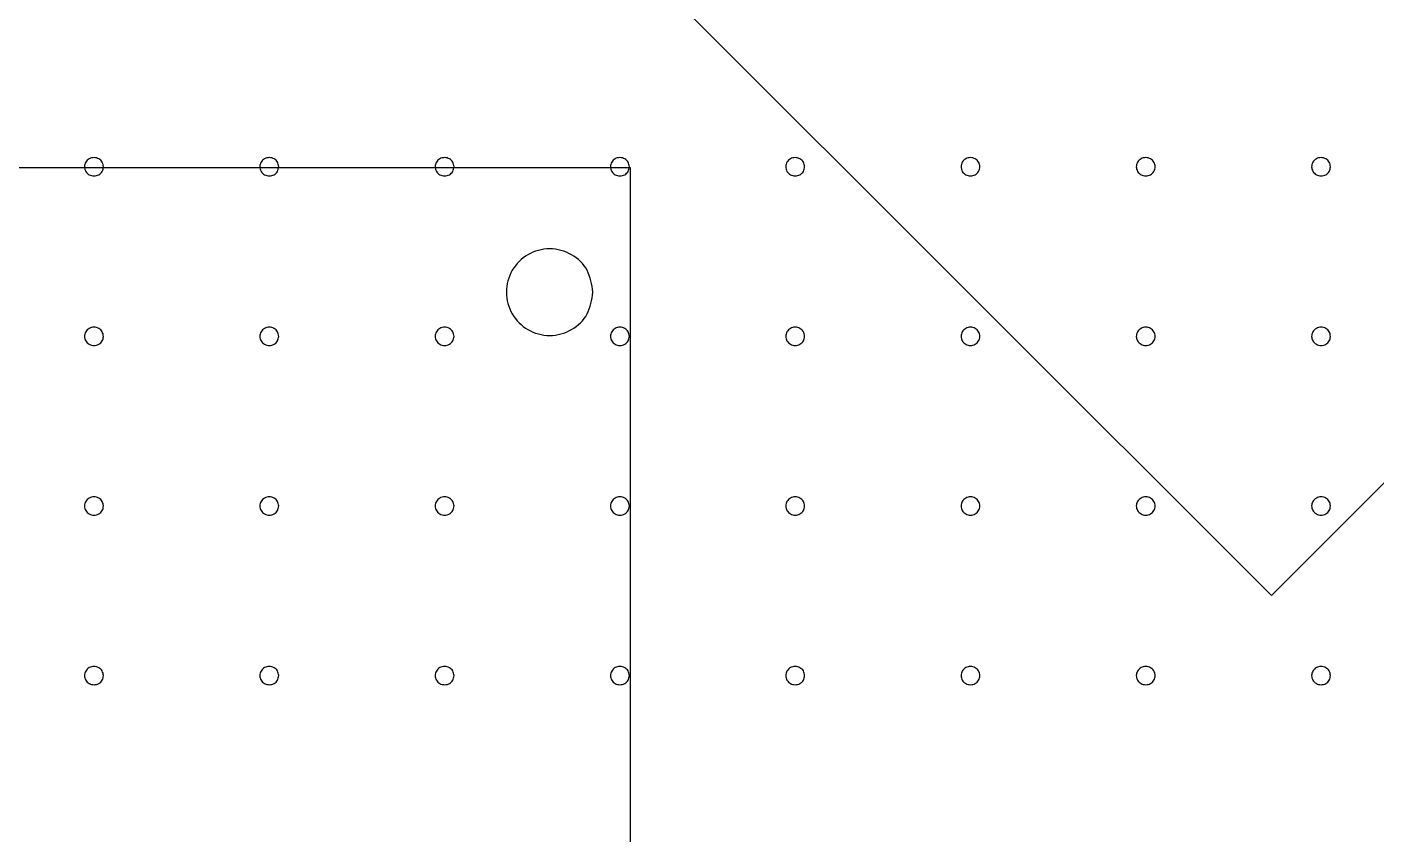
# Model space of a CAD drawing. Extents: x 0 to 210, y 0 to 204.
# Drawn here: x 41.4 to 82.65, y 104.94 to 129.62 of the extents above; entities that cross this region are included whole.
import ezdxf

# ---------------------------------------------------------------- set-up
doc = ezdxf.new("R2010")
doc.units = 0
doc.layers.add('Capa_1', color=7, linetype='CONTINUOUS')

msp = doc.modelspace()

# ---------------------------------------------------------------- linework, layer by layer
at = {"layer": 'Capa_1', "color": 1}
for p, q in [((79.450097, 112.234848), (42.880105, 148.804839)), ((97.635311, 130.420059), (79.450097, 112.234848)), ((9.196389, 125.323346), (59.843614, 125.323346)), ((59.843614, 125.323346), (59.843614, 84.676127))]:
    msp.add_line(p, q, dxfattribs=at)
at = {"layer": 'Capa_1', "color": 7}
for p, q in [((43.734464, 125.343967), (43.734464, 125.343967)), ((49.095014, 125.343967), (49.095014, 125.343967)), ((54.455564, 125.343967), (54.455564, 125.343967)), ((59.816116, 125.343967), (59.816116, 125.343967)), ((65.176666, 125.343967), (65.176666, 125.343967)), ((70.537216, 125.343967), (70.537216, 125.343967)), ((75.897765, 125.343967), (75.897765, 125.343967)), ((81.258318, 125.343967), (81.258318, 125.343967)), ((58.703611, 121.509748), (58.703611, 121.509748)), ((43.734464, 120.157181), (43.734464, 120.157181)), ((49.095014, 120.157181), (49.095014, 120.157181)), ((54.455564, 120.157181), (54.455564, 120.157181)), ((59.816116, 120.157181), (59.816116, 120.157181)), ((65.176666, 120.157181), (65.176666, 120.157181)), ((70.537216, 120.157181), (70.537216, 120.157181)), ((75.897765, 120.157181), (75.897765, 120.157181)), ((81.258318, 120.157181), (81.258318, 120.157181)), ((43.734464, 114.970394), (43.734464, 114.970394)), ((49.095014, 114.970394), (49.095014, 114.970394)), ((54.455564, 114.970394), (54.455564, 114.970394)), ((59.816116, 114.970394), (59.816116, 114.970394)), ((65.176666, 114.970394), (65.176666, 114.970394)), ((70.537216, 114.970394), (70.537216, 114.970394)), ((75.897765, 114.970394), (75.897765, 114.970394)), ((81.258318, 114.970394), (81.258318, 114.970394)), ((43.734464, 109.783608), (43.734464, 109.783608)), ((49.095014, 109.783608), (49.095014, 109.783608)), ((54.455564, 109.783608), (54.455564, 109.783608)), ((59.816116, 109.783608), (59.816116, 109.783608)), ((65.176666, 109.783608), (65.176666, 109.783608)), ((70.537216, 109.783608), (70.537216, 109.783608)), ((75.897765, 109.783608), (75.897765, 109.783608)), ((81.258318, 109.783608), (81.258318, 109.783608))]:
    msp.add_line(p, q, dxfattribs=at)
for points, knots in [([(43.734464, 125.343967), (43.726398, 125.294534), (43.710392, 125.196436), (43.594758, 125.089983), (43.470445, 125.057703), (43.369826, 125.070634), (43.299381, 125.098777), (43.238782, 125.143637), (43.192227, 125.202242), (43.16291, 125.270564), (43.152871, 125.343967), (43.16291, 125.417369), (43.192228, 125.485691), (43.238783, 125.544296), (43.299381, 125.589155), (43.369826, 125.617298), (43.470445, 125.630229), (43.594757, 125.597949), (43.710391, 125.491497), (43.726398, 125.3934), (43.734464, 125.343967)], [0, 0, 0, 0, 0.146605, 0.290931, 0.441768, 0.517413, 0.592123, 0.666911, 0.741063, 0.814052, 0.887328, 0.960604, 1.033593, 1.107744, 1.182532, 1.257241, 1.332887, 1.483723, 1.628047, 1.774652, 1.774652, 1.774652, 1.774652]), ([(49.095014, 125.343967), (49.086948, 125.294534), (49.070942, 125.196436), (48.955307, 125.089983), (48.830995, 125.057703), (48.730375, 125.070634), (48.659931, 125.098777), (48.599332, 125.143637), (48.552777, 125.202242), (48.52346, 125.270564), (48.51342, 125.343967), (48.52346, 125.417369), (48.552778, 125.485691), (48.599332, 125.544296), (48.659931, 125.589155), (48.730376, 125.617298), (48.830994, 125.630229), (48.955307, 125.597949), (49.070941, 125.491497), (49.086948, 125.3934), (49.095014, 125.343967)], [0, 0, 0, 0, 0.146605, 0.290931, 0.441768, 0.517413, 0.592123, 0.666911, 0.741063, 0.814052, 0.887328, 0.960604, 1.033593, 1.107744, 1.182532, 1.257241, 1.332887, 1.483723, 1.628047, 1.774652, 1.774652, 1.774652, 1.774652]), ([(54.455564, 125.343967), (54.447498, 125.294534), (54.431492, 125.196436), (54.315857, 125.089983), (54.191544, 125.057703), (54.090925, 125.070634), (54.02048, 125.098777), (53.959881, 125.143637), (53.913327, 125.202242), (53.884009, 125.270564), (53.87397, 125.343967), (53.88401, 125.417369), (53.913328, 125.485691), (53.959882, 125.544296), (54.020481, 125.589155), (54.090926, 125.617298), (54.191544, 125.630229), (54.315856, 125.597949), (54.431491, 125.491497), (54.447498, 125.3934), (54.455564, 125.343967)], [0, 0, 0, 0, 0.146605, 0.290931, 0.441768, 0.517413, 0.592123, 0.666911, 0.741063, 0.814052, 0.887328, 0.960604, 1.033593, 1.107744, 1.182532, 1.257241, 1.332887, 1.483723, 1.628047, 1.774652, 1.774652, 1.774652, 1.774652]), ([(59.816116, 125.343967), (59.80805, 125.294534), (59.792044, 125.196436), (59.67641, 125.089983), (59.552097, 125.057703), (59.451478, 125.070634), (59.381033, 125.098777), (59.320434, 125.143637), (59.273879, 125.202242), (59.244562, 125.270564), (59.234522, 125.343967), (59.244562, 125.417369), (59.27388, 125.485691), (59.320435, 125.544296), (59.381033, 125.589155), (59.451478, 125.617298), (59.552096, 125.630229), (59.676409, 125.597949), (59.792043, 125.491497), (59.80805, 125.3934), (59.816116, 125.343967)], [0, 0, 0, 0, 0.146605, 0.290931, 0.441768, 0.517413, 0.592123, 0.666911, 0.741063, 0.814052, 0.887328, 0.960604, 1.033593, 1.107744, 1.182532, 1.257241, 1.332887, 1.483723, 1.628047, 1.774652, 1.774652, 1.774652, 1.774652]), ([(65.176666, 125.343967), (65.1686, 125.294534), (65.152594, 125.196436), (65.036959, 125.089983), (64.912646, 125.057703), (64.812027, 125.070634), (64.741582, 125.098777), (64.680983, 125.143637), (64.634429, 125.202242), (64.605112, 125.270564), (64.595072, 125.343967), (64.605112, 125.417369), (64.63443, 125.485691), (64.680984, 125.544296), (64.741583, 125.589155), (64.812028, 125.617298), (64.912646, 125.630229), (65.036958, 125.597949), (65.152593, 125.491497), (65.1686, 125.3934), (65.176666, 125.343967)], [0, 0, 0, 0, 0.146605, 0.290931, 0.441768, 0.517413, 0.592123, 0.666911, 0.741063, 0.814052, 0.887328, 0.960604, 1.033593, 1.107744, 1.182532, 1.257241, 1.332887, 1.483723, 1.628047, 1.774652, 1.774652, 1.774652, 1.774652]), ([(70.537216, 125.343967), (70.52915, 125.294534), (70.513143, 125.196436), (70.397509, 125.089983), (70.273196, 125.057703), (70.172577, 125.070634), (70.102132, 125.098777), (70.041533, 125.143637), (69.994979, 125.202242), (69.965661, 125.270564), (69.955622, 125.343967), (69.965662, 125.417369), (69.99498, 125.485691), (70.041534, 125.544296), (70.102133, 125.589155), (70.172578, 125.617298), (70.273196, 125.630229), (70.397508, 125.597949), (70.513142, 125.491497), (70.529149, 125.3934), (70.537216, 125.343967)], [0, 0, 0, 0, 0.146605, 0.290931, 0.441768, 0.517413, 0.592123, 0.666911, 0.741063, 0.814052, 0.887328, 0.960604, 1.033593, 1.107744, 1.182532, 1.257241, 1.332887, 1.483723, 1.628047, 1.774652, 1.774652, 1.774652, 1.774652]), ([(75.897765, 125.343967), (75.8897, 125.294534), (75.873693, 125.196436), (75.758059, 125.089983), (75.633746, 125.057703), (75.533127, 125.070634), (75.462682, 125.098777), (75.402083, 125.143637), (75.355529, 125.202242), (75.326211, 125.270564), (75.316172, 125.343967), (75.326212, 125.417369), (75.355529, 125.485691), (75.402084, 125.544296), (75.462683, 125.589155), (75.533127, 125.617298), (75.633746, 125.630229), (75.758058, 125.597949), (75.873692, 125.491497), (75.889699, 125.3934), (75.897765, 125.343967)], [0, 0, 0, 0, 0.146605, 0.290931, 0.441768, 0.517413, 0.592123, 0.666911, 0.741063, 0.814052, 0.887328, 0.960604, 1.033593, 1.107744, 1.182532, 1.257241, 1.332887, 1.483723, 1.628047, 1.774652, 1.774652, 1.774652, 1.774652]), ([(81.258318, 125.343967), (81.250252, 125.294534), (81.234246, 125.196436), (81.118611, 125.089983), (80.994298, 125.057703), (80.893679, 125.070634), (80.823234, 125.098777), (80.762635, 125.143637), (80.716081, 125.202242), (80.686763, 125.270564), (80.676724, 125.343967), (80.686764, 125.417369), (80.716082, 125.485691), (80.762636, 125.544296), (80.823235, 125.589155), (80.89368, 125.617298), (80.994298, 125.630229), (81.11861, 125.597949), (81.234244, 125.491497), (81.250252, 125.3934), (81.258318, 125.343967)], [0, 0, 0, 0, 0.146605, 0.290931, 0.441768, 0.517413, 0.592123, 0.666911, 0.741063, 0.814052, 0.887328, 0.960604, 1.033593, 1.107744, 1.182532, 1.257241, 1.332887, 1.483723, 1.628047, 1.774652, 1.774652, 1.774652, 1.774652]), ([(58.703611, 121.509748), (58.667232, 121.276417), (58.595552, 120.816676), (58.0686, 120.310539), (57.381215, 120.123), (56.686612, 120.310539), (56.180883, 120.816676), (55.993205, 121.509748), (56.180883, 122.20282), (56.686612, 122.708957), (57.381215, 122.896496), (58.0686, 122.708957), (58.595552, 122.20282), (58.667232, 121.743079), (58.703611, 121.509748)], [0, 0, 0, 0, 0.692062, 1.363598, 2.05566, 2.747722, 3.419258, 4.11132, 4.803382, 5.474917, 6.166979, 6.859041, 7.530577, 8.222639, 8.222639, 8.222639, 8.222639]), ([(43.734464, 120.157181), (43.726398, 120.107747), (43.710392, 120.009649), (43.594758, 119.903196), (43.470445, 119.870917), (43.369826, 119.883847), (43.299381, 119.91199), (43.238782, 119.95685), (43.192227, 120.015456), (43.16291, 120.083778), (43.152871, 120.157181), (43.16291, 120.230583), (43.192228, 120.298905), (43.238783, 120.35751), (43.299381, 120.402369), (43.369826, 120.430512), (43.470445, 120.443442), (43.594757, 120.411163), (43.710391, 120.304711), (43.726398, 120.206614), (43.734464, 120.157181)], [0, 0, 0, 0, 0.146605, 0.290931, 0.441768, 0.517413, 0.592123, 0.666911, 0.741063, 0.814052, 0.887328, 0.960604, 1.033593, 1.107744, 1.182532, 1.257241, 1.332887, 1.483723, 1.628047, 1.774652, 1.774652, 1.774652, 1.774652]), ([(49.095014, 120.157181), (49.086948, 120.107747), (49.070942, 120.009649), (48.955307, 119.903196), (48.830995, 119.870917), (48.730375, 119.883847), (48.659931, 119.91199), (48.599332, 119.95685), (48.552777, 120.015456), (48.52346, 120.083778), (48.51342, 120.157181), (48.52346, 120.230583), (48.552778, 120.298905), (48.599332, 120.35751), (48.659931, 120.402369), (48.730376, 120.430512), (48.830994, 120.443442), (48.955307, 120.411163), (49.070941, 120.304711), (49.086948, 120.206614), (49.095014, 120.157181)], [0, 0, 0, 0, 0.146605, 0.290931, 0.441768, 0.517413, 0.592123, 0.666911, 0.741063, 0.814052, 0.887328, 0.960604, 1.033593, 1.107744, 1.182532, 1.257241, 1.332887, 1.483723, 1.628047, 1.774652, 1.774652, 1.774652, 1.774652]), ([(54.455564, 120.157181), (54.447498, 120.107747), (54.431492, 120.009649), (54.315857, 119.903196), (54.191544, 119.870917), (54.090925, 119.883847), (54.02048, 119.91199), (53.959881, 119.95685), (53.913327, 120.015456), (53.884009, 120.083778), (53.87397, 120.157181), (53.88401, 120.230583), (53.913328, 120.298905), (53.959882, 120.35751), (54.020481, 120.402369), (54.090926, 120.430512), (54.191544, 120.443442), (54.315856, 120.411163), (54.431491, 120.304711), (54.447498, 120.206614), (54.455564, 120.157181)], [0, 0, 0, 0, 0.146605, 0.290931, 0.441768, 0.517413, 0.592123, 0.666911, 0.741063, 0.814052, 0.887328, 0.960604, 1.033593, 1.107744, 1.182532, 1.257241, 1.332887, 1.483723, 1.628047, 1.774652, 1.774652, 1.774652, 1.774652]), ([(59.816116, 120.157181), (59.80805, 120.107747), (59.792044, 120.009649), (59.67641, 119.903196), (59.552097, 119.870917), (59.451478, 119.883847), (59.381033, 119.91199), (59.320434, 119.95685), (59.273879, 120.015456), (59.244562, 120.083778), (59.234522, 120.157181), (59.244562, 120.230583), (59.27388, 120.298905), (59.320435, 120.35751), (59.381033, 120.402369), (59.451478, 120.430512), (59.552096, 120.443442), (59.676409, 120.411163), (59.792043, 120.304711), (59.80805, 120.206614), (59.816116, 120.157181)], [0, 0, 0, 0, 0.146605, 0.290931, 0.441768, 0.517413, 0.592123, 0.666911, 0.741063, 0.814052, 0.887328, 0.960604, 1.033593, 1.107744, 1.182532, 1.257241, 1.332887, 1.483723, 1.628047, 1.774652, 1.774652, 1.774652, 1.774652]), ([(65.176666, 120.157181), (65.1686, 120.107747), (65.152594, 120.009649), (65.036959, 119.903196), (64.912646, 119.870917), (64.812027, 119.883847), (64.741582, 119.91199), (64.680983, 119.95685), (64.634429, 120.015456), (64.605112, 120.083778), (64.595072, 120.157181), (64.605112, 120.230583), (64.63443, 120.298905), (64.680984, 120.35751), (64.741583, 120.402369), (64.812028, 120.430512), (64.912646, 120.443442), (65.036958, 120.411163), (65.152593, 120.304711), (65.1686, 120.206614), (65.176666, 120.157181)], [0, 0, 0, 0, 0.146605, 0.290931, 0.441768, 0.517413, 0.592123, 0.666911, 0.741063, 0.814052, 0.887328, 0.960604, 1.033593, 1.107744, 1.182532, 1.257241, 1.332887, 1.483723, 1.628047, 1.774652, 1.774652, 1.774652, 1.774652]), ([(70.537216, 120.157181), (70.52915, 120.107747), (70.513143, 120.009649), (70.397509, 119.903196), (70.273196, 119.870917), (70.172577, 119.883847), (70.102132, 119.91199), (70.041533, 119.95685), (69.994979, 120.015456), (69.965661, 120.083778), (69.955622, 120.157181), (69.965662, 120.230583), (69.99498, 120.298905), (70.041534, 120.35751), (70.102133, 120.402369), (70.172578, 120.430512), (70.273196, 120.443442), (70.397508, 120.411163), (70.513142, 120.304711), (70.529149, 120.206614), (70.537216, 120.157181)], [0, 0, 0, 0, 0.146605, 0.290931, 0.441768, 0.517413, 0.592123, 0.666911, 0.741063, 0.814052, 0.887328, 0.960604, 1.033593, 1.107744, 1.182532, 1.257241, 1.332887, 1.483723, 1.628047, 1.774652, 1.774652, 1.774652, 1.774652]), ([(75.897765, 120.157181), (75.8897, 120.107747), (75.873693, 120.009649), (75.758059, 119.903196), (75.633746, 119.870917), (75.533127, 119.883847), (75.462682, 119.91199), (75.402083, 119.95685), (75.355529, 120.015456), (75.326211, 120.083778), (75.316172, 120.157181), (75.326212, 120.230583), (75.355529, 120.298905), (75.402084, 120.35751), (75.462683, 120.402369), (75.533127, 120.430512), (75.633746, 120.443442), (75.758058, 120.411163), (75.873692, 120.304711), (75.889699, 120.206614), (75.897765, 120.157181)], [0, 0, 0, 0, 0.146605, 0.290931, 0.441768, 0.517413, 0.592123, 0.666911, 0.741063, 0.814052, 0.887328, 0.960604, 1.033593, 1.107744, 1.182532, 1.257241, 1.332887, 1.483723, 1.628047, 1.774652, 1.774652, 1.774652, 1.774652]), ([(81.258318, 120.157181), (81.250252, 120.107747), (81.234246, 120.009649), (81.118611, 119.903196), (80.994298, 119.870917), (80.893679, 119.883847), (80.823234, 119.91199), (80.762635, 119.95685), (80.716081, 120.015456), (80.686763, 120.083778), (80.676724, 120.157181), (80.686764, 120.230583), (80.716082, 120.298905), (80.762636, 120.35751), (80.823235, 120.402369), (80.89368, 120.430512), (80.994298, 120.443442), (81.11861, 120.411163), (81.234244, 120.304711), (81.250252, 120.206614), (81.258318, 120.157181)], [0, 0, 0, 0, 0.146605, 0.290931, 0.441768, 0.517413, 0.592123, 0.666911, 0.741063, 0.814052, 0.887328, 0.960604, 1.033593, 1.107744, 1.182532, 1.257241, 1.332887, 1.483723, 1.628047, 1.774652, 1.774652, 1.774652, 1.774652]), ([(43.734464, 114.970394), (43.726398, 114.920961), (43.710392, 114.822863), (43.594758, 114.71641), (43.470445, 114.68413), (43.369826, 114.697061), (43.299381, 114.725204), (43.238782, 114.770064), (43.192227, 114.828669), (43.16291, 114.896992), (43.152871, 114.970394), (43.16291, 115.043797), (43.192228, 115.112118), (43.238783, 115.170723), (43.299381, 115.215583), (43.369826, 115.243726), (43.470445, 115.256656), (43.594757, 115.224377), (43.710391, 115.117925), (43.726398, 115.019828), (43.734464, 114.970394)], [0, 0, 0, 0, 0.146605, 0.290931, 0.441768, 0.517413, 0.592123, 0.666911, 0.741063, 0.814052, 0.887328, 0.960604, 1.033593, 1.107744, 1.182532, 1.257241, 1.332887, 1.483723, 1.628047, 1.774652, 1.774652, 1.774652, 1.774652]), ([(49.095014, 114.970394), (49.086948, 114.920961), (49.070942, 114.822863), (48.955307, 114.71641), (48.830995, 114.68413), (48.730375, 114.697061), (48.659931, 114.725204), (48.599332, 114.770064), (48.552777, 114.828669), (48.52346, 114.896992), (48.51342, 114.970394), (48.52346, 115.043797), (48.552778, 115.112118), (48.599332, 115.170723), (48.659931, 115.215583), (48.730376, 115.243726), (48.830994, 115.256656), (48.955307, 115.224377), (49.070941, 115.117925), (49.086948, 115.019828), (49.095014, 114.970394)], [0, 0, 0, 0, 0.146605, 0.290931, 0.441768, 0.517413, 0.592123, 0.666911, 0.741063, 0.814052, 0.887328, 0.960604, 1.033593, 1.107744, 1.182532, 1.257241, 1.332887, 1.483723, 1.628047, 1.774652, 1.774652, 1.774652, 1.774652]), ([(54.455564, 114.970394), (54.447498, 114.920961), (54.431492, 114.822863), (54.315857, 114.71641), (54.191544, 114.68413), (54.090925, 114.697061), (54.02048, 114.725204), (53.959881, 114.770064), (53.913327, 114.828669), (53.884009, 114.896992), (53.87397, 114.970394), (53.88401, 115.043797), (53.913328, 115.112118), (53.959882, 115.170723), (54.020481, 115.215583), (54.090926, 115.243726), (54.191544, 115.256656), (54.315856, 115.224377), (54.431491, 115.117925), (54.447498, 115.019828), (54.455564, 114.970394)], [0, 0, 0, 0, 0.146605, 0.290931, 0.441768, 0.517413, 0.592123, 0.666911, 0.741063, 0.814052, 0.887328, 0.960604, 1.033593, 1.107744, 1.182532, 1.257241, 1.332887, 1.483723, 1.628047, 1.774652, 1.774652, 1.774652, 1.774652]), ([(59.816116, 114.970394), (59.80805, 114.920961), (59.792044, 114.822863), (59.67641, 114.71641), (59.552097, 114.68413), (59.451478, 114.697061), (59.381033, 114.725204), (59.320434, 114.770064), (59.273879, 114.828669), (59.244562, 114.896992), (59.234522, 114.970394), (59.244562, 115.043797), (59.27388, 115.112118), (59.320435, 115.170723), (59.381033, 115.215583), (59.451478, 115.243726), (59.552096, 115.256656), (59.676409, 115.224377), (59.792043, 115.117925), (59.80805, 115.019828), (59.816116, 114.970394)], [0, 0, 0, 0, 0.146605, 0.290931, 0.441768, 0.517413, 0.592123, 0.666911, 0.741063, 0.814052, 0.887328, 0.960604, 1.033593, 1.107744, 1.182532, 1.257241, 1.332887, 1.483723, 1.628047, 1.774652, 1.774652, 1.774652, 1.774652]), ([(65.176666, 114.970394), (65.1686, 114.920961), (65.152594, 114.822863), (65.036959, 114.71641), (64.912646, 114.68413), (64.812027, 114.697061), (64.741582, 114.725204), (64.680983, 114.770064), (64.634429, 114.828669), (64.605112, 114.896992), (64.595072, 114.970394), (64.605112, 115.043797), (64.63443, 115.112118), (64.680984, 115.170723), (64.741583, 115.215583), (64.812028, 115.243726), (64.912646, 115.256656), (65.036958, 115.224377), (65.152593, 115.117925), (65.1686, 115.019828), (65.176666, 114.970394)], [0, 0, 0, 0, 0.146605, 0.290931, 0.441768, 0.517413, 0.592123, 0.666911, 0.741063, 0.814052, 0.887328, 0.960604, 1.033593, 1.107744, 1.182532, 1.257241, 1.332887, 1.483723, 1.628047, 1.774652, 1.774652, 1.774652, 1.774652]), ([(70.537216, 114.970394), (70.52915, 114.920961), (70.513143, 114.822863), (70.397509, 114.71641), (70.273196, 114.68413), (70.172577, 114.697061), (70.102132, 114.725204), (70.041533, 114.770064), (69.994979, 114.828669), (69.965661, 114.896992), (69.955622, 114.970394), (69.965662, 115.043797), (69.99498, 115.112118), (70.041534, 115.170723), (70.102133, 115.215583), (70.172578, 115.243726), (70.273196, 115.256656), (70.397508, 115.224377), (70.513142, 115.117925), (70.529149, 115.019828), (70.537216, 114.970394)], [0, 0, 0, 0, 0.146605, 0.290931, 0.441768, 0.517413, 0.592123, 0.666911, 0.741063, 0.814052, 0.887328, 0.960604, 1.033593, 1.107744, 1.182532, 1.257241, 1.332887, 1.483723, 1.628047, 1.774652, 1.774652, 1.774652, 1.774652]), ([(75.897765, 114.970394), (75.8897, 114.920961), (75.873693, 114.822863), (75.758059, 114.71641), (75.633746, 114.68413), (75.533127, 114.697061), (75.462682, 114.725204), (75.402083, 114.770064), (75.355529, 114.828669), (75.326211, 114.896992), (75.316172, 114.970394), (75.326212, 115.043797), (75.355529, 115.112118), (75.402084, 115.170723), (75.462683, 115.215583), (75.533127, 115.243726), (75.633746, 115.256656), (75.758058, 115.224377), (75.873692, 115.117925), (75.889699, 115.019828), (75.897765, 114.970394)], [0, 0, 0, 0, 0.146605, 0.290931, 0.441768, 0.517413, 0.592123, 0.666911, 0.741063, 0.814052, 0.887328, 0.960604, 1.033593, 1.107744, 1.182532, 1.257241, 1.332887, 1.483723, 1.628047, 1.774652, 1.774652, 1.774652, 1.774652]), ([(81.258318, 114.970394), (81.250252, 114.920961), (81.234246, 114.822863), (81.118611, 114.71641), (80.994298, 114.68413), (80.893679, 114.697061), (80.823234, 114.725204), (80.762635, 114.770064), (80.716081, 114.828669), (80.686763, 114.896992), (80.676724, 114.970394), (80.686764, 115.043797), (80.716082, 115.112118), (80.762636, 115.170723), (80.823235, 115.215583), (80.89368, 115.243726), (80.994298, 115.256656), (81.11861, 115.224377), (81.234244, 115.117925), (81.250252, 115.019828), (81.258318, 114.970394)], [0, 0, 0, 0, 0.146605, 0.290931, 0.441768, 0.517413, 0.592123, 0.666911, 0.741063, 0.814052, 0.887328, 0.960604, 1.033593, 1.107744, 1.182532, 1.257241, 1.332887, 1.483723, 1.628047, 1.774652, 1.774652, 1.774652, 1.774652]), ([(43.734464, 109.783608), (43.726398, 109.734175), (43.710392, 109.636077), (43.594758, 109.529624), (43.470445, 109.497344), (43.369826, 109.510275), (43.299381, 109.538418), (43.238782, 109.583278), (43.192227, 109.641883), (43.16291, 109.710205), (43.152871, 109.783608), (43.16291, 109.85701), (43.192228, 109.925332), (43.238783, 109.983937), (43.299381, 110.028796), (43.369826, 110.056939), (43.470445, 110.06987), (43.594757, 110.03759), (43.710391, 109.931138), (43.726398, 109.833041), (43.734464, 109.783608)], [0, 0, 0, 0, 0.146605, 0.290931, 0.441768, 0.517413, 0.592123, 0.666911, 0.741063, 0.814052, 0.887328, 0.960604, 1.033593, 1.107744, 1.182532, 1.257241, 1.332887, 1.483723, 1.628047, 1.774652, 1.774652, 1.774652, 1.774652]), ([(49.095014, 109.783608), (49.086948, 109.734175), (49.070942, 109.636077), (48.955307, 109.529624), (48.830995, 109.497344), (48.730375, 109.510275), (48.659931, 109.538418), (48.599332, 109.583278), (48.552777, 109.641883), (48.52346, 109.710205), (48.51342, 109.783608), (48.52346, 109.85701), (48.552778, 109.925332), (48.599332, 109.983937), (48.659931, 110.028796), (48.730376, 110.056939), (48.830994, 110.06987), (48.955307, 110.03759), (49.070941, 109.931138), (49.086948, 109.833041), (49.095014, 109.783608)], [0, 0, 0, 0, 0.146605, 0.290931, 0.441768, 0.517413, 0.592123, 0.666911, 0.741063, 0.814052, 0.887328, 0.960604, 1.033593, 1.107744, 1.182532, 1.257241, 1.332887, 1.483723, 1.628047, 1.774652, 1.774652, 1.774652, 1.774652]), ([(54.455564, 109.783608), (54.447498, 109.734175), (54.431492, 109.636077), (54.315857, 109.529624), (54.191544, 109.497344), (54.090925, 109.510275), (54.02048, 109.538418), (53.959881, 109.583278), (53.913327, 109.641883), (53.884009, 109.710205), (53.87397, 109.783608), (53.88401, 109.85701), (53.913328, 109.925332), (53.959882, 109.983937), (54.020481, 110.028796), (54.090926, 110.056939), (54.191544, 110.06987), (54.315856, 110.03759), (54.431491, 109.931138), (54.447498, 109.833041), (54.455564, 109.783608)], [0, 0, 0, 0, 0.146605, 0.290931, 0.441768, 0.517413, 0.592123, 0.666911, 0.741063, 0.814052, 0.887328, 0.960604, 1.033593, 1.107744, 1.182532, 1.257241, 1.332887, 1.483723, 1.628047, 1.774652, 1.774652, 1.774652, 1.774652]), ([(59.816116, 109.783608), (59.80805, 109.734175), (59.792044, 109.636077), (59.67641, 109.529624), (59.552097, 109.497344), (59.451478, 109.510275), (59.381033, 109.538418), (59.320434, 109.583278), (59.273879, 109.641883), (59.244562, 109.710205), (59.234522, 109.783608), (59.244562, 109.85701), (59.27388, 109.925332), (59.320435, 109.983937), (59.381033, 110.028796), (59.451478, 110.056939), (59.552096, 110.06987), (59.676409, 110.03759), (59.792043, 109.931138), (59.80805, 109.833041), (59.816116, 109.783608)], [0, 0, 0, 0, 0.146605, 0.290931, 0.441768, 0.517413, 0.592123, 0.666911, 0.741063, 0.814052, 0.887328, 0.960604, 1.033593, 1.107744, 1.182532, 1.257241, 1.332887, 1.483723, 1.628047, 1.774652, 1.774652, 1.774652, 1.774652]), ([(65.176666, 109.783608), (65.1686, 109.734175), (65.152594, 109.636077), (65.036959, 109.529624), (64.912646, 109.497344), (64.812027, 109.510275), (64.741582, 109.538418), (64.680983, 109.583278), (64.634429, 109.641883), (64.605112, 109.710205), (64.595072, 109.783608), (64.605112, 109.85701), (64.63443, 109.925332), (64.680984, 109.983937), (64.741583, 110.028796), (64.812028, 110.056939), (64.912646, 110.06987), (65.036958, 110.03759), (65.152593, 109.931138), (65.1686, 109.833041), (65.176666, 109.783608)], [0, 0, 0, 0, 0.146605, 0.290931, 0.441768, 0.517413, 0.592123, 0.666911, 0.741063, 0.814052, 0.887328, 0.960604, 1.033593, 1.107744, 1.182532, 1.257241, 1.332887, 1.483723, 1.628047, 1.774652, 1.774652, 1.774652, 1.774652]), ([(70.537216, 109.783608), (70.52915, 109.734175), (70.513143, 109.636077), (70.397509, 109.529624), (70.273196, 109.497344), (70.172577, 109.510275), (70.102132, 109.538418), (70.041533, 109.583278), (69.994979, 109.641883), (69.965661, 109.710205), (69.955622, 109.783608), (69.965662, 109.85701), (69.99498, 109.925332), (70.041534, 109.983937), (70.102133, 110.028796), (70.172578, 110.056939), (70.273196, 110.06987), (70.397508, 110.03759), (70.513142, 109.931138), (70.529149, 109.833041), (70.537216, 109.783608)], [0, 0, 0, 0, 0.146605, 0.290931, 0.441768, 0.517413, 0.592123, 0.666911, 0.741063, 0.814052, 0.887328, 0.960604, 1.033593, 1.107744, 1.182532, 1.257241, 1.332887, 1.483723, 1.628047, 1.774652, 1.774652, 1.774652, 1.774652]), ([(75.897765, 109.783608), (75.8897, 109.734175), (75.873693, 109.636077), (75.758059, 109.529624), (75.633746, 109.497344), (75.533127, 109.510275), (75.462682, 109.538418), (75.402083, 109.583278), (75.355529, 109.641883), (75.326211, 109.710205), (75.316172, 109.783608), (75.326212, 109.85701), (75.355529, 109.925332), (75.402084, 109.983937), (75.462683, 110.028796), (75.533127, 110.056939), (75.633746, 110.06987), (75.758058, 110.03759), (75.873692, 109.931138), (75.889699, 109.833041), (75.897765, 109.783608)], [0, 0, 0, 0, 0.146605, 0.290931, 0.441768, 0.517413, 0.592123, 0.666911, 0.741063, 0.814052, 0.887328, 0.960604, 1.033593, 1.107744, 1.182532, 1.257241, 1.332887, 1.483723, 1.628047, 1.774652, 1.774652, 1.774652, 1.774652]), ([(81.258318, 109.783608), (81.250252, 109.734175), (81.234246, 109.636077), (81.118611, 109.529624), (80.994298, 109.497344), (80.893679, 109.510275), (80.823234, 109.538418), (80.762635, 109.583278), (80.716081, 109.641883), (80.686763, 109.710205), (80.676724, 109.783608), (80.686764, 109.85701), (80.716082, 109.925332), (80.762636, 109.983937), (80.823235, 110.028796), (80.89368, 110.056939), (80.994298, 110.06987), (81.11861, 110.03759), (81.234244, 109.931138), (81.250252, 109.833041), (81.258318, 109.783608)], [0, 0, 0, 0, 0.146605, 0.290931, 0.441768, 0.517413, 0.592123, 0.666911, 0.741063, 0.814052, 0.887328, 0.960604, 1.033593, 1.107744, 1.182532, 1.257241, 1.332887, 1.483723, 1.628047, 1.774652, 1.774652, 1.774652, 1.774652])]:
    msp.add_open_spline(points, degree=3, knots=knots, dxfattribs=at)

doc.saveas('drawing.dxf')
